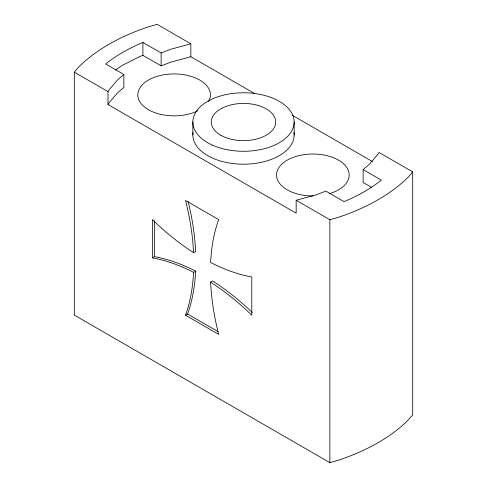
<?xml version="1.0" encoding="UTF-8"?>
<svg xmlns="http://www.w3.org/2000/svg" width="487" height="487" viewBox="0 0 487 487"><rect width="100%" height="100%" fill="white"/><g stroke="black" fill="none" stroke-linecap="round" stroke-linejoin="round"><path stroke-width="0.73" d="M185.517 315.235L187.592 314.036A216.709 125.116 60 0 0 194.946 280.342L195.725 271.18L193.656 272.373L192.876 281.535A216.709 125.116 60 0 1 185.517 315.235L218.651 334.362A216.709 125.116 60 0 1 211.297 292.17L210.518 282.113L212.588 280.914A216.709 125.116 60 0 1 252.254 312.49M190.837 43.806L157.137 24.35L148.328 26.858A190.35 109.898 0 0 0 78.65 67.084L74.304 72.173L74.304 315.107L329.863 462.65L338.672 460.142A190.35 109.898 0 0 0 408.349 419.916L412.696 414.827L412.696 171.893L378.996 152.437L377.967 154.19L369.548 164.046L363.138 169.586L381.358 180.105C370.114 189.053 357.33 196.097 344.09 201.624L325.864 191.105L316.27 194.806L296.163 200.26L296.163 213.172L108.004 104.541L108.004 91.629L109.033 89.876L117.452 80.02L123.862 74.481L105.642 63.961C116.886 55.007 129.67 47.969 142.91 42.442L161.136 52.961L170.73 49.26L190.837 43.806L190.837 56.717L254.652 93.559M108.004 104.541L109.033 102.787L117.452 92.932L123.862 87.392L123.862 74.481M412.696 171.893L408.349 176.982A190.35 109.898 0 0 1 338.672 217.208L329.863 219.716L296.163 200.26M115.303 70.037L122.675 65.185L139.477 56.675L142.91 55.354L161.136 65.873L170.73 62.172L190.837 56.717M188.128 201.423A216.709 125.116 60 0 1 194.946 241.455L195.725 251.517L193.656 252.71A216.709 125.116 60 0 1 152.388 219.588L152.388 257.848L154.458 256.649A216.709 125.116 60 0 1 195.725 271.18M292.151 115.212L372.415 161.55M371.599 187.379L363.138 182.497L363.138 169.586M74.304 72.173L108.004 91.629M187.592 314.036L218.121 331.665M193.656 252.71L192.876 242.654A216.709 125.116 60 0 0 185.517 200.461L218.651 219.588A216.709 125.116 60 0 0 211.297 253.289L210.518 262.444A216.709 125.116 60 0 0 251.785 276.975L251.785 315.229A216.709 125.116 60 0 0 210.518 282.113M329.863 219.716L329.863 462.65M294.16 122.03L294.16 134.942M192.84 122.03L192.84 134.942M161.136 52.961L161.136 65.873M154.458 220.641L154.458 256.649M142.91 42.442L142.91 55.354M197.917 110.738A36.312 20.965 0 0 1 140.268 102.471A36.312 20.965 0 0 1 173.226 73.939A36.312 20.965 0 0 1 208.606 101.485M312.867 195.963A36.312 20.965 0 0 1 278.929 167.54A36.312 20.965 0 0 1 337.004 159.328A36.312 20.965 0 0 1 329.644 193.589M293.971 132.397A50.66 29.25 0 0 1 243.5 164.192A50.66 29.25 0 0 1 193.029 132.397M152.388 257.848A216.709 125.116 60 0 1 193.656 272.373M220.721 135.185A32.215 18.597 0 0 0 274.613 126.845A32.215 18.597 0 0 0 235.16 104.066A32.215 18.597 0 0 0 220.721 135.185M212.661 145.236A50.66 29.25 0 0 0 293.728 125.853A50.66 29.25 0 0 0 224.111 95.008A50.66 29.25 0 0 0 212.661 145.236"/></g></svg>
